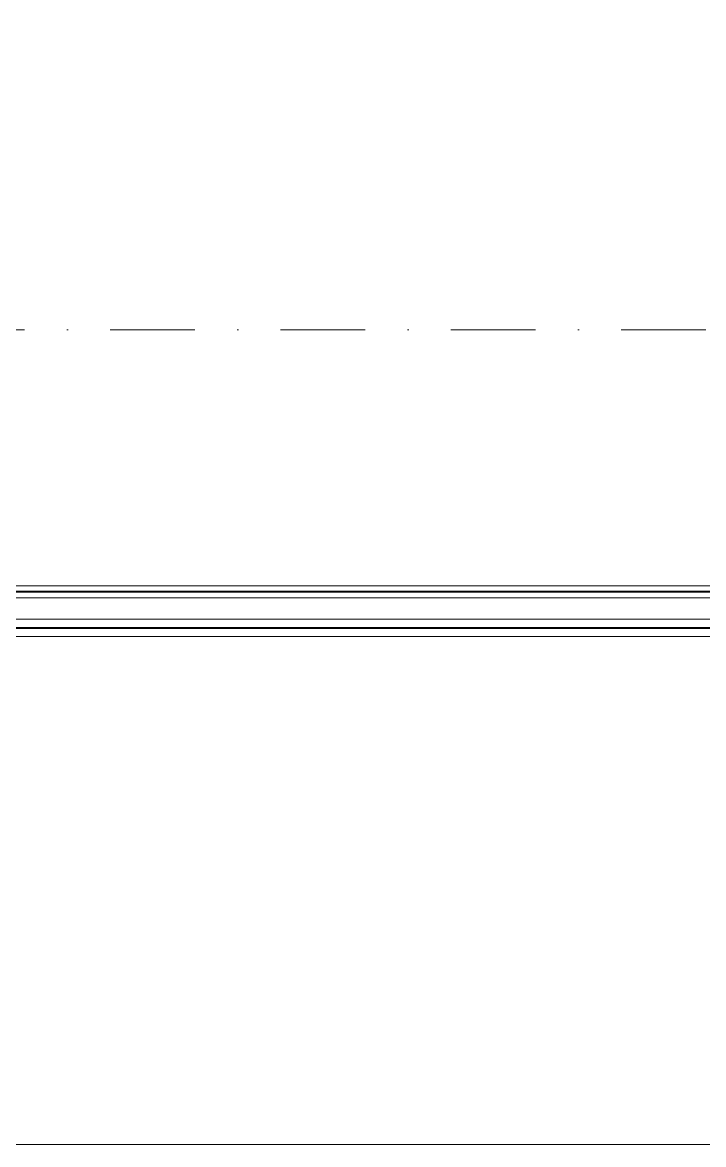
# Model space of a CAD drawing. Extents: x -2598 to 23780, y 0 to 8114.
# Drawn here: x 7211.6 to 7262, y 284.7 to 367.8 of the extents above; entities that cross this region are included whole.
import ezdxf

# ---------------------------------------------------------------- set-up
doc = ezdxf.new("R2010")
doc.units = 0
doc.header["$LTSCALE"] = 25
doc.header["$MEASUREMENT"] = 0
doc.linetypes.add('DASHDOT2', pattern=[0.5, 0.25, -0.125, 0, -0.125])
for name, color, linetype, lineweight in [('06D', 9, 'Continuous', 9), ('10', 9, 'Continuous', 9), ('15', 9, 'Continuous', 9), ('24', 9, 'DASHDOT2', 9)]:
    doc.layers.add(name, color=color, linetype=linetype, lineweight=lineweight)

# ---------------------------------------------------------------- blocks, each defined once
blk = doc.blocks.new('*U426')
at = {"layer": '15'}
for p, q in [((1.469, -18.947), (62.699, -18.947)), ((1.469, -19.347), (62.699, -19.347)), ((1.469, -19.423), (62.699, -19.423)), ((1.469, -19.823), (62.699, -19.823)), ((1.469, -21.423), (62.699, -21.423)), ((1.469, -22.023), (62.699, -22.023)), ((1.469, -22.099), (62.699, -22.099)), ((1.469, -22.699), (62.699, -22.699))]:
    blk.add_line(p, q, dxfattribs=at)
blk = doc.blocks.new('*U422')
at = {"layer": '15'}
for p, q in [((-1.469, -18.947), (-170.634, -18.947)), ((-1.469, -19.347), (-170.634, -19.347)), ((-1.469, -19.423), (-170.634, -19.423)), ((-1.469, -19.823), (-170.634, -19.823)), ((-1.469, -21.423), (-170.634, -21.423)), ((-1.469, -22.023), (-170.634, -22.023)), ((-1.469, -22.099), (-170.634, -22.099)), ((-1.469, -22.699), (-170.634, -22.699))]:
    blk.add_line(p, q, dxfattribs=at)

msp = doc.modelspace()

# ---------------------------------------------------------------- linework, layer by layer
at = {"layer": '06D'}
msp.add_lwpolyline([(7067.2, 861.676), (7067.2, 284.7), (9765.58, 284.7)], dxfattribs=at)
at = {"layer": '24'}
msp.add_lwpolyline([(6827.5, 345), (11027.5, 345)], dxfattribs=at)

# ---------------------------------------------------------------- block references
at = {"layer": '10'}
for name, p in [('*U426', (7167.5, 345)), ('*U422', (7400.833, 345))]:
    msp.add_blockref(name, p, dxfattribs=at)

doc.saveas('drawing.dxf')
